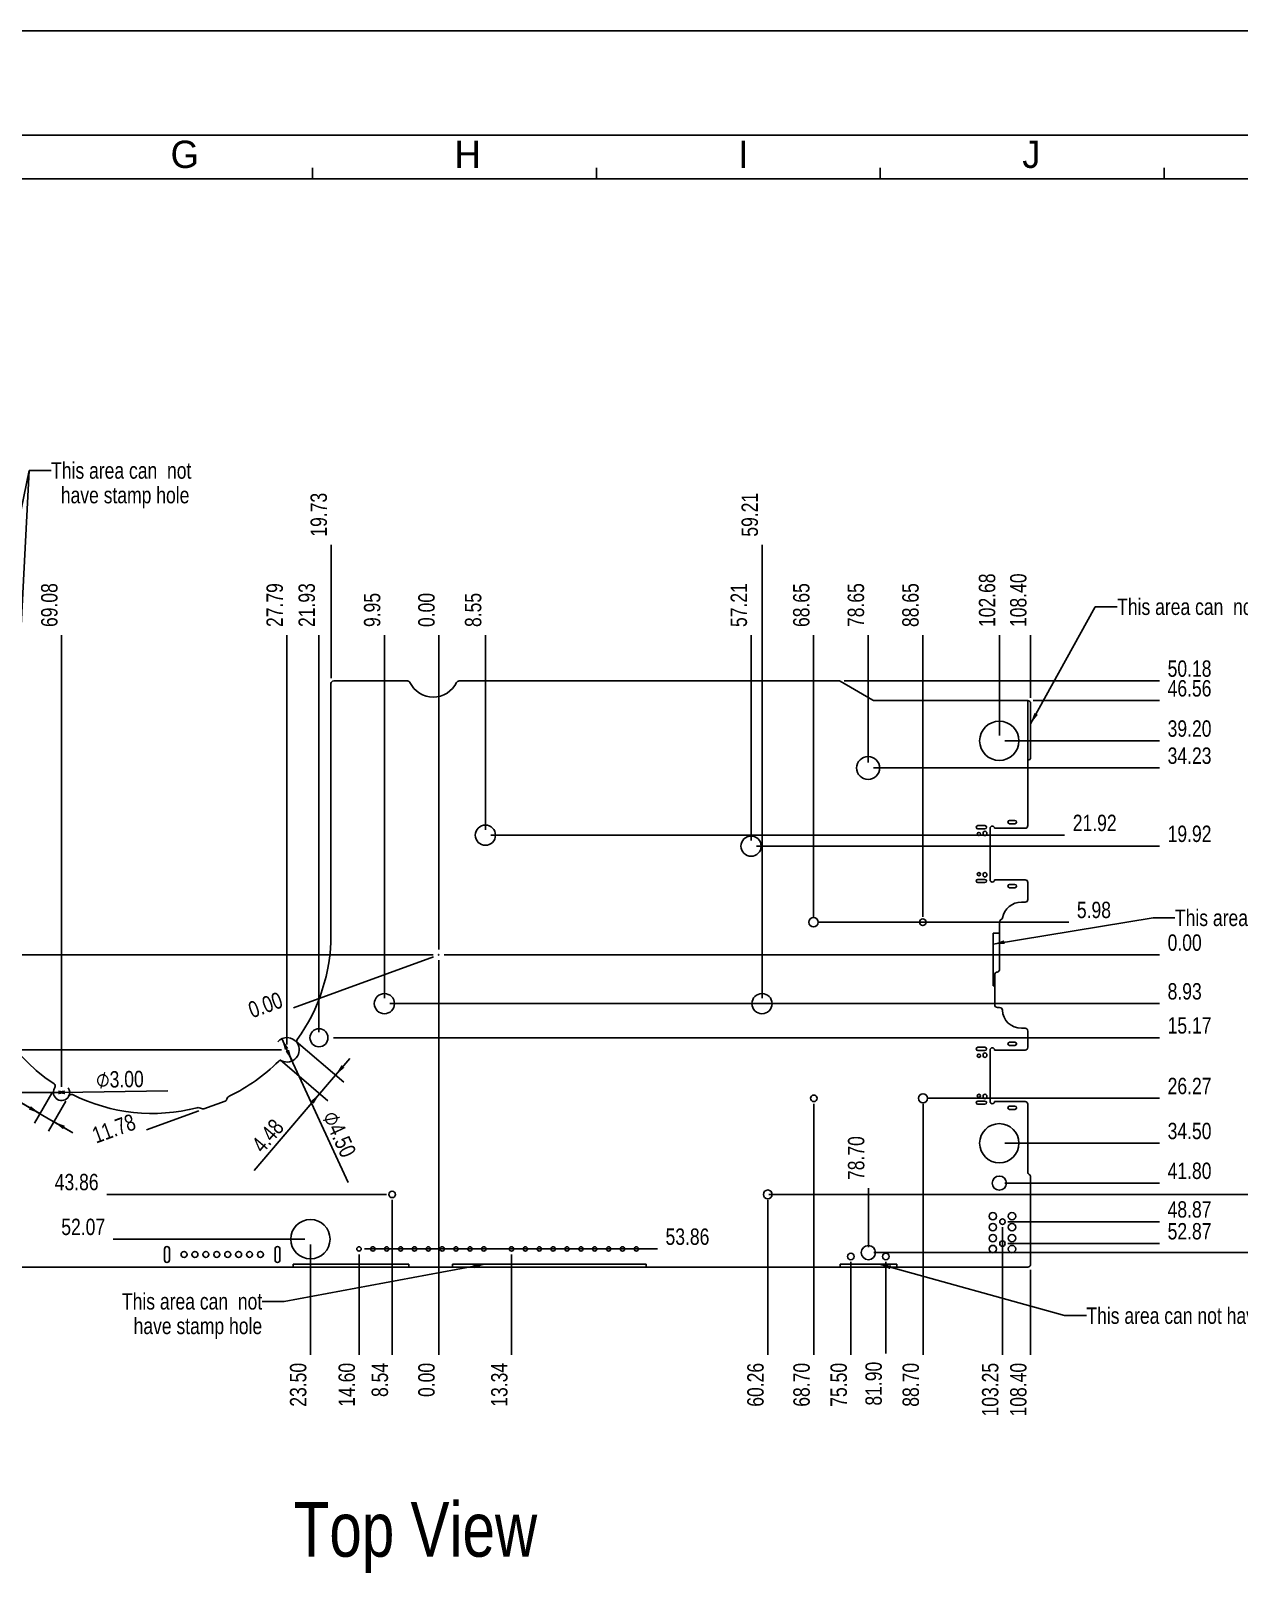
# Model space of a CAD drawing. Header units: millimetres. Extents: x 0 to 841, y 0 to 594.
# Drawn here: x 338.3 to 559.6, y 311.5 to 594 of the extents above; entities that cross this region are included whole.
import ezdxf

# ---------------------------------------------------------------- set-up
doc = ezdxf.new("R2010")
doc.units = ezdxf.units.MM
doc.header["$LTSCALE"] = 46.255
doc.layers.get('0').update_dxf_attribs({"linetype": 'CONTINUOUS'})
doc.layers.add('ASSEM_MEM', color=7, linetype='CONTINUOUS')
doc.layers.add('DETAIL', color=7, linetype='CONTINUOUS')
doc.styles.get("Standard").update_dxf_attribs({"font": 'txt', "width": 0.8})
doc.styles.add('TEXTSTYLE_2', font='txt')
doc.styles.add('TEXTSTYLE_3', font='symbol_asme.ttf')
doc.dimstyles.new('DIMSTYLE_1', dxfattribs={"dimtxt": 3, "dimasz": 2.1, "dimexe": 2, "dimexo": 1, "dimgap": 0.75, "dimtad": 0, "dimtih": 1, "dimtoh": 1, "dimzin": 0, "dimdsep": 46, "dimtxsty": 'STANDARD', "dimblk": '_FILLED', "dimblk1": '_FILLED', "dimblk2": '_FILLED', "dimcen": 0.09, "dimazin": 0, "dimtp": 0.01, "dimtm": 0.01, "dimtfac": 1, "dimtofl": 0, "dimtmove": 0, "dimatfit": 3, "dimldrblk": '_FILLED', "dimfxl": 1, "dimtolj": 1, "dimtzin": 0, "dimarcsym": 0})
doc.dimstyles.new('DIMSTYLE_2', dxfattribs={"dimtxt": 3, "dimasz": 2.1, "dimexe": 2, "dimexo": 1, "dimtad": 1, "dimzin": 0, "dimdsep": 46, "dimtxsty": 'STANDARD', "dimblk": '_FILLED', "dimblk1": '_FILLED', "dimblk2": '_FILLED', "dimcen": 0.09, "dimazin": 0, "dimtp": 0.01, "dimtm": 0.01, "dimtfac": 1, "dimtmove": 0, "dimatfit": 2, "dimldrblk": '_FILLED', "dimfxl": 1, "dimtolj": 1, "dimtzin": 0, "dimarcsym": 0})
doc.dimstyles.new('DIMSTYLE_4', dxfattribs={"dimtxt": 3, "dimasz": 2.1, "dimexe": 2, "dimexo": 1, "dimgap": 0.75, "dimtad": 1, "dimzin": 0, "dimdsep": 46, "dimtxsty": 'STANDARD', "dimblk": '_FILLED', "dimblk1": '_FILLED', "dimblk2": '_FILLED', "dimcen": 0.09, "dimazin": 0, "dimtp": 0.01, "dimtm": 0.01, "dimtfac": 1, "dimtofl": 0, "dimtmove": 0, "dimatfit": 3, "dimldrblk": '_FILLED', "dimfxl": 1, "dimtolj": 1, "dimtzin": 0, "dimarcsym": 0})
doc.dimstyles.get("Standard").update_dxf_attribs({"dimtxt": 3, "dimasz": 2.1, "dimexe": 2, "dimexo": 1, "dimtad": 1, "dimzin": 0, "dimdsep": 46, "dimtxsty": 'STANDARD', "dimblk": '_FILLED', "dimblk1": '_FILLED', "dimblk2": '_FILLED', "dimcen": 0.09, "dimazin": 0, "dimtol": 1, "dimtp": 0.01, "dimtm": 0.01, "dimtfac": 1, "dimtofl": 0, "dimtmove": 0, "dimatfit": 3, "dimldrblk": '_FILLED', "dimfxl": 1, "dimtolj": 1, "dimtzin": 0, "dimarcsym": 0})

# ---------------------------------------------------------------- blocks, each defined once
blk = doc.blocks.new('*D0')
at = {"color": 2, "linetype": 'CONTINUOUS'}
blk.add_line((393.23, 475.45), (393.23, 499.86), dxfattribs=at)
at = {"color": 2, "linetype": 'CONTINUOUS', "insert": (389.48, 501.36), "char_height": 3, "width": 12, "attachment_point": 1, "rotation": 90, "line_spacing_factor": 0.9}
blk.add_mtext('19.73', dxfattribs=at)
blk = doc.blocks.new('_FILLED')
at = {"color": 0, "linetype": 'BYBLOCK'}
blk.add_solid([(0, 0), (-1, 0.17), (-1, -0.17)], dxfattribs=at)
blk = doc.blocks.new('*D1')
at = {"color": 2, "linetype": 'CONTINUOUS'}
blk.add_line((412.96, 425.77), (412.96, 483.31), dxfattribs=at)
at = {"color": 2, "linetype": 'CONTINUOUS', "insert": (409.21, 484.81), "char_height": 3, "width": 9.6, "attachment_point": 1, "rotation": 90, "line_spacing_factor": 0.9}
blk.add_mtext('0.00', dxfattribs=at)
blk = doc.blocks.new('*D2')
at = {"color": 2, "linetype": 'CONTINUOUS'}
blk.add_line((421.51, 447.69), (421.51, 483.31), dxfattribs=at)
at = {"color": 2, "linetype": 'CONTINUOUS', "insert": (417.76, 484.81), "char_height": 3, "width": 9.6, "attachment_point": 1, "rotation": 90, "line_spacing_factor": 0.9}
blk.add_mtext('8.55', dxfattribs=at)
blk = doc.blocks.new('*D3')
at = {"color": 2, "linetype": 'CONTINUOUS'}
blk.add_line((470.17, 445.69), (470.17, 483.31), dxfattribs=at)
at = {"color": 2, "linetype": 'CONTINUOUS', "insert": (466.42, 484.81), "char_height": 3, "width": 12, "attachment_point": 1, "rotation": 90, "line_spacing_factor": 0.9}
blk.add_mtext('57.21', dxfattribs=at)
blk = doc.blocks.new('*D4')
at = {"color": 2, "linetype": 'CONTINUOUS'}
blk.add_line((515.64, 464.97), (515.64, 483.31), dxfattribs=at)
at = {"color": 2, "linetype": 'CONTINUOUS', "insert": (511.89, 484.81), "char_height": 3, "width": 14.4, "attachment_point": 1, "rotation": 90, "line_spacing_factor": 0.9}
blk.add_mtext('102.68', dxfattribs=at)
blk = doc.blocks.new('*D5')
at = {"color": 2, "linetype": 'CONTINUOUS'}
blk.add_line((521.36, 471.83), (521.36, 483.31), dxfattribs=at)
at = {"color": 2, "linetype": 'CONTINUOUS', "insert": (517.61, 484.81), "char_height": 3, "width": 14.4, "attachment_point": 1, "rotation": 90, "line_spacing_factor": 0.9}
blk.add_mtext('108.40', dxfattribs=at)
blk = doc.blocks.new('*D6')
at = {"color": 2, "linetype": 'CONTINUOUS'}
blk.add_line((327.83, 471.83), (327.83, 483.31), dxfattribs=at)
at = {"color": 2, "linetype": 'CONTINUOUS', "insert": (324.08, 484.81), "char_height": 3, "width": 12, "attachment_point": 1, "rotation": 90, "line_spacing_factor": 0.9}
blk.add_mtext('85.13', dxfattribs=at)
blk = doc.blocks.new('*D7')
at = {"color": 2, "linetype": 'CONTINUOUS'}
blk.add_line((307.68, 463.27), (307.68, 519.8), dxfattribs=at)
at = {"color": 2, "linetype": 'CONTINUOUS', "insert": (303.93, 521.3), "char_height": 3, "width": 14.4, "attachment_point": 1, "rotation": 90, "line_spacing_factor": 0.9}
blk.add_mtext('105.28', dxfattribs=at)
blk = doc.blocks.new('*D8')
at = {"color": 2, "linetype": 'CONTINUOUS'}
blk.add_line((305.51, 454.61), (305.51, 499.86), dxfattribs=at)
at = {"color": 2, "linetype": 'CONTINUOUS', "insert": (301.76, 501.36), "char_height": 3, "width": 14.4, "attachment_point": 1, "rotation": 90, "line_spacing_factor": 0.9}
blk.add_mtext('107.45', dxfattribs=at)
blk = doc.blocks.new('*D9')
at = {"color": 2, "linetype": 'CONTINUOUS'}
blk.add_line((302.56, 471.83), (302.56, 483.31), dxfattribs=at)
at = {"color": 2, "linetype": 'CONTINUOUS', "insert": (298.81, 484.81), "char_height": 3, "width": 14.4, "attachment_point": 1, "rotation": 90, "line_spacing_factor": 0.9}
blk.add_mtext('110.40', dxfattribs=at)
blk = doc.blocks.new('*D10')
at = {"color": 2, "linetype": 'CONTINUOUS'}
blk.add_line((331.46, 450.67), (331.46, 499.86), dxfattribs=at)
at = {"color": 2, "linetype": 'CONTINUOUS', "insert": (327.71, 501.36), "char_height": 3, "width": 12, "attachment_point": 1, "rotation": 90, "line_spacing_factor": 0.9}
blk.add_mtext('81.50', dxfattribs=at)
blk = doc.blocks.new('*D11')
at = {"color": 2, "linetype": 'CONTINUOUS'}
blk.add_line((403.01, 416.84), (403.01, 483.31), dxfattribs=at)
at = {"color": 2, "linetype": 'CONTINUOUS', "insert": (399.26, 484.81), "char_height": 3, "width": 9.6, "attachment_point": 1, "rotation": 90, "line_spacing_factor": 0.9}
blk.add_mtext('9.95', dxfattribs=at)
blk = doc.blocks.new('*D12')
at = {"color": 2, "linetype": 'CONTINUOUS'}
blk.add_line((391.03, 410.6), (391.03, 483.31), dxfattribs=at)
at = {"color": 2, "linetype": 'CONTINUOUS', "insert": (387.28, 484.81), "char_height": 3, "width": 12, "attachment_point": 1, "rotation": 90, "line_spacing_factor": 0.9}
blk.add_mtext('21.93', dxfattribs=at)
blk = doc.blocks.new('*D13')
at = {"color": 2, "linetype": 'CONTINUOUS'}
blk.add_line((389.46, 371.7), (389.46, 351.54), dxfattribs=at)
at = {"color": 2, "linetype": 'CONTINUOUS', "insert": (385.71, 350.04), "char_height": 3, "width": 12, "attachment_point": 3, "rotation": 90, "line_spacing_factor": 0.9}
blk.add_mtext('23.50', dxfattribs=at)
blk = doc.blocks.new('*D14')
at = {"color": 2, "linetype": 'CONTINUOUS'}
blk.add_line((412.96, 423.77), (412.96, 351.54), dxfattribs=at)
at = {"color": 2, "linetype": 'CONTINUOUS', "insert": (409.21, 350.04), "char_height": 3, "width": 9.6, "attachment_point": 3, "rotation": 90, "line_spacing_factor": 0.9}
blk.add_mtext('0.00', dxfattribs=at)
blk = doc.blocks.new('*D15')
at = {"color": 2, "linetype": 'CONTINUOUS'}
blk.add_line((404.42, 379.91), (404.42, 351.54), dxfattribs=at)
at = {"color": 2, "linetype": 'CONTINUOUS', "insert": (400.67, 350.04), "char_height": 3, "width": 9.6, "attachment_point": 3, "rotation": 90, "line_spacing_factor": 0.9}
blk.add_mtext('8.54', dxfattribs=at)
blk = doc.blocks.new('*D16')
at = {"color": 2, "linetype": 'CONTINUOUS'}
blk.add_line((473.22, 379.91), (473.22, 351.54), dxfattribs=at)
at = {"color": 2, "linetype": 'CONTINUOUS', "insert": (469.47, 350.04), "char_height": 3, "width": 12, "attachment_point": 3, "rotation": 90, "line_spacing_factor": 0.9}
blk.add_mtext('60.26', dxfattribs=at)
blk = doc.blocks.new('*D17')
at = {"color": 2, "linetype": 'CONTINUOUS'}
blk.add_line((472.17, 416.84), (472.17, 499.86), dxfattribs=at)
at = {"color": 2, "linetype": 'CONTINUOUS', "insert": (468.42, 501.36), "char_height": 3, "width": 12, "attachment_point": 1, "rotation": 90, "line_spacing_factor": 0.9}
blk.add_mtext('59.21', dxfattribs=at)
blk = doc.blocks.new('*D21')
at = {"color": 2, "linetype": 'CONTINUOUS'}
blk.add_line((487.22, 474.95), (544.96, 474.95), dxfattribs=at)
at = {"color": 2, "linetype": 'CONTINUOUS', "insert": (546.46, 478.7), "char_height": 3, "width": 12, "attachment_point": 1, "line_spacing_factor": 0.9}
blk.add_mtext('50.18', dxfattribs=at)
blk = doc.blocks.new('*D22')
at = {"color": 2, "linetype": 'CONTINUOUS'}
blk.add_line((413.96, 424.77), (544.96, 424.77), dxfattribs=at)
at = {"color": 2, "linetype": 'CONTINUOUS', "insert": (546.46, 428.52), "char_height": 3, "width": 9.6, "attachment_point": 1, "line_spacing_factor": 0.9}
blk.add_mtext('0.00', dxfattribs=at)
blk = doc.blocks.new('*D23')
at = {"color": 2, "linetype": 'CONTINUOUS'}
blk.add_line((521.86, 471.33), (544.96, 471.33), dxfattribs=at)
at = {"color": 2, "linetype": 'CONTINUOUS', "insert": (546.46, 475.08), "char_height": 3, "width": 12, "attachment_point": 1, "line_spacing_factor": 0.9}
blk.add_mtext('46.56', dxfattribs=at)
blk = doc.blocks.new('*D24')
at = {"color": 2, "linetype": 'CONTINUOUS'}
blk.add_line((516.64, 463.97), (544.96, 463.97), dxfattribs=at)
at = {"color": 2, "linetype": 'CONTINUOUS', "insert": (546.46, 467.72), "char_height": 3, "width": 12, "attachment_point": 1, "line_spacing_factor": 0.9}
blk.add_mtext('39.20', dxfattribs=at)
blk = doc.blocks.new('*D25')
at = {"color": 2, "linetype": 'CONTINUOUS'}
blk.add_line((471.17, 444.69), (544.96, 444.69), dxfattribs=at)
at = {"color": 2, "linetype": 'CONTINUOUS', "insert": (546.46, 448.44), "char_height": 3, "width": 12, "attachment_point": 1, "line_spacing_factor": 0.9}
blk.add_mtext('19.92', dxfattribs=at)
blk = doc.blocks.new('*D26')
at = {"color": 2, "linetype": 'CONTINUOUS'}
blk.add_line((422.51, 446.69), (527.59, 446.69), dxfattribs=at)
at = {"color": 2, "linetype": 'CONTINUOUS', "insert": (529.09, 450.44), "char_height": 3, "width": 12, "attachment_point": 1, "line_spacing_factor": 0.9}
blk.add_mtext('21.92', dxfattribs=at)
blk = doc.blocks.new('*D31')
at = {"color": 2, "linetype": 'CONTINUOUS'}
blk.add_line((473.17, 415.84), (544.96, 415.84), dxfattribs=at)
at = {"color": 2, "linetype": 'CONTINUOUS', "insert": (546.46, 419.59), "char_height": 3, "width": 9.6, "attachment_point": 1, "line_spacing_factor": 0.9}
blk.add_mtext('8.93', dxfattribs=at)
blk = doc.blocks.new('*D32')
at = {"color": 2, "linetype": 'CONTINUOUS'}
blk.add_line((404.01, 415.84), (544.96, 415.84), dxfattribs=at)
at = {"color": 2, "linetype": 'CONTINUOUS', "insert": (546.46, 419.59), "char_height": 3, "width": 9.6, "attachment_point": 1, "line_spacing_factor": 0.9}
blk.add_mtext('8.93', dxfattribs=at)
blk = doc.blocks.new('*D33')
at = {"color": 2, "linetype": 'CONTINUOUS'}
blk.add_line((393.68, 409.6), (544.96, 409.6), dxfattribs=at)
at = {"color": 2, "linetype": 'CONTINUOUS', "insert": (546.46, 413.35), "char_height": 3, "width": 12, "attachment_point": 1, "line_spacing_factor": 0.9}
blk.add_mtext('15.17', dxfattribs=at)
blk = doc.blocks.new('*D34')
at = {"color": 2, "linetype": 'CONTINUOUS'}
blk.add_line((516.64, 390.27), (544.96, 390.27), dxfattribs=at)
at = {"color": 2, "linetype": 'CONTINUOUS', "insert": (546.46, 394.02), "char_height": 3, "width": 12, "attachment_point": 1, "line_spacing_factor": 0.9}
blk.add_mtext('34.50', dxfattribs=at)
blk = doc.blocks.new('*D35')
at = {"color": 2, "linetype": 'CONTINUOUS'}
blk.add_line((516.64, 382.97), (544.96, 382.97), dxfattribs=at)
at = {"color": 2, "linetype": 'CONTINUOUS', "insert": (546.46, 386.72), "char_height": 3, "width": 12, "attachment_point": 1, "line_spacing_factor": 0.9}
blk.add_mtext('41.80', dxfattribs=at)
blk = doc.blocks.new('*D36')
at = {"color": 2, "linetype": 'CONTINUOUS'}
blk.add_line((517.21, 375.9), (544.96, 375.9), dxfattribs=at)
at = {"color": 2, "linetype": 'CONTINUOUS', "insert": (546.46, 379.65), "char_height": 3, "width": 12, "attachment_point": 1, "line_spacing_factor": 0.9}
blk.add_mtext('48.87', dxfattribs=at)
blk = doc.blocks.new('*D37')
at = {"color": 2, "linetype": 'CONTINUOUS'}
blk.add_line((473.42, 380.91), (566, 380.91), dxfattribs=at)
at = {"color": 2, "linetype": 'CONTINUOUS', "insert": (567.5, 384.66), "char_height": 3, "width": 12, "attachment_point": 1, "line_spacing_factor": 0.9}
blk.add_mtext('43.86', dxfattribs=at)
blk = doc.blocks.new('*D38')
at = {"color": 2, "linetype": 'CONTINUOUS'}
blk.add_line((403.42, 380.91), (352.16, 380.91), dxfattribs=at)
at = {"color": 2, "linetype": 'CONTINUOUS', "insert": (350.66, 384.66), "char_height": 3, "width": 12, "attachment_point": 3, "line_spacing_factor": 0.9}
blk.add_mtext('43.86', dxfattribs=at)
blk = doc.blocks.new('*D39')
at = {"color": 2, "linetype": 'CONTINUOUS'}
blk.add_line((306.68, 462.27), (283.99, 462.27), dxfattribs=at)
at = {"color": 2, "linetype": 'CONTINUOUS', "insert": (282.49, 466.02), "char_height": 3, "width": 12, "attachment_point": 3, "line_spacing_factor": 0.9}
blk.add_mtext('37.50', dxfattribs=at)
blk = doc.blocks.new('*D40')
at = {"color": 2, "linetype": 'CONTINUOUS'}
blk.add_line((411.96, 424.77), (283.99, 424.77), dxfattribs=at)
at = {"color": 2, "linetype": 'CONTINUOUS', "insert": (282.49, 428.52), "char_height": 3, "width": 9.6, "attachment_point": 3, "line_spacing_factor": 0.9}
blk.add_mtext('0.00', dxfattribs=at)
blk = doc.blocks.new('*D44')
at = {"color": 2, "linetype": 'CONTINUOUS'}
blk.add_line((388.46, 372.7), (353.36, 372.7), dxfattribs=at)
at = {"color": 2, "linetype": 'CONTINUOUS', "insert": (351.86, 376.45), "char_height": 3, "width": 12, "attachment_point": 3, "line_spacing_factor": 0.9}
blk.add_mtext('52.07', dxfattribs=at)
blk = doc.blocks.new('*D45')
at = {"color": 2, "linetype": 'CONTINUOUS'}
blk.add_line((302.56, 367.1), (302.56, 351.54), dxfattribs=at)
at = {"color": 2, "linetype": 'CONTINUOUS', "insert": (298.81, 350.04), "char_height": 3, "width": 14.4, "attachment_point": 3, "rotation": 90, "line_spacing_factor": 0.9}
blk.add_mtext('110.40', dxfattribs=at)
blk = doc.blocks.new('*D46')
at = {"color": 2, "linetype": 'CONTINUOUS'}
blk.add_line((521.36, 367.1), (521.36, 351.54), dxfattribs=at)
at = {"color": 2, "linetype": 'CONTINUOUS', "insert": (517.61, 350.04), "char_height": 3, "width": 14.4, "attachment_point": 3, "rotation": 90, "line_spacing_factor": 0.9}
blk.add_mtext('108.40', dxfattribs=at)
blk = doc.blocks.new('*D63')
at = {"color": 2, "linetype": 'CONTINUOUS'}
blk.add_line((369, 396.23), (359.41, 392.74), dxfattribs=at)
at = {"color": 2, "linetype": 'CONTINUOUS', "insert": (356.72, 395.75), "char_height": 3, "width": 12, "attachment_point": 3, "rotation": 20, "line_spacing_factor": 0.9}
blk.add_mtext('11.78', dxfattribs=at)
blk = doc.blocks.new('*D64')
at = {"color": 2, "linetype": 'CONTINUOUS'}
blk.add_line((412.02, 424.42), (386.33, 415.07), dxfattribs=at)
at = {"color": 2, "linetype": 'CONTINUOUS', "insert": (383.63, 418.08), "char_height": 3, "width": 9.6, "attachment_point": 3, "rotation": 20, "line_spacing_factor": 0.9}
blk.add_mtext('0.00', dxfattribs=at)
blk = doc.blocks.new('*D67')
at = {"color": 2, "linetype": 'CONTINUOUS'}
blk.add_line((398.36, 369.91), (398.36, 351.54), dxfattribs=at)
at = {"color": 2, "linetype": 'CONTINUOUS', "insert": (394.61, 350.04), "char_height": 3, "width": 12, "attachment_point": 3, "rotation": 90, "line_spacing_factor": 0.9}
blk.add_mtext('14.60', dxfattribs=at)
blk = doc.blocks.new('*D68')
at = {"color": 2, "linetype": 'CONTINUOUS'}
blk.add_line((426.3, 369.91), (426.3, 351.54), dxfattribs=at)
at = {"color": 2, "linetype": 'CONTINUOUS', "insert": (422.55, 350.04), "char_height": 3, "width": 12, "attachment_point": 3, "rotation": 90, "line_spacing_factor": 0.9}
blk.add_mtext('13.34', dxfattribs=at)
blk = doc.blocks.new('*D69')
at = {"color": 2, "linetype": 'CONTINUOUS'}
blk.add_line((399.36, 370.91), (453, 370.91), dxfattribs=at)
at = {"color": 2, "linetype": 'CONTINUOUS', "insert": (454.5, 374.66), "char_height": 3, "width": 12, "attachment_point": 1, "line_spacing_factor": 0.9}
blk.add_mtext('53.86', dxfattribs=at)
blk = doc.blocks.new('*D70')
at = {"color": 2, "linetype": 'CONTINUOUS'}
blk.add_line((308.21, 379.4), (308.21, 351.54), dxfattribs=at)
at = {"color": 2, "linetype": 'CONTINUOUS', "insert": (304.46, 350.04), "char_height": 3, "width": 14.4, "attachment_point": 3, "rotation": 90, "line_spacing_factor": 0.9}
blk.add_mtext('104.75', dxfattribs=at)
blk = doc.blocks.new('*D73')
at = {"color": 2, "linetype": 'CONTINUOUS'}
blk.add_line((516.21, 374.9), (516.21, 351.54), dxfattribs=at)
at = {"color": 2, "linetype": 'CONTINUOUS', "insert": (512.46, 350.04), "char_height": 3, "width": 14.4, "attachment_point": 3, "rotation": 90, "line_spacing_factor": 0.9}
blk.add_mtext('103.25', dxfattribs=at)
blk = doc.blocks.new('*D74')
at = {"color": 2, "linetype": 'CONTINUOUS'}
blk.add_line((517.21, 371.9), (544.96, 371.9), dxfattribs=at)
at = {"color": 2, "linetype": 'CONTINUOUS', "insert": (546.46, 375.65), "char_height": 3, "width": 12, "attachment_point": 1, "line_spacing_factor": 0.9}
blk.add_mtext('52.87', dxfattribs=at)
blk = doc.blocks.new('*D78')
at = {"color": 2, "linetype": 'CONTINUOUS'}
for p, q in [((342.38, 399.57), (343.88, 399.59)), ((343.88, 399.59), (363.35, 399.87)), ((345.38, 399.61), (343.88, 399.59))]:
    blk.add_line(p, q, dxfattribs=at)
at = {"color": 2, "linetype": 'CONTINUOUS', "xscale": 2.1, "yscale": 2.1, "zscale": 2.1}
for p, rotation in [((342.38, 399.57), 180.8227704537), ((345.38, 399.61), 0.8227704537)]:
    blk.add_blockref('_FILLED', p, dxfattribs=dict(at, rotation=rotation))
at = {"color": 2, "linetype": 'CONTINUOUS', "insert": (350.16, 403.43), "char_height": 3, "width": 19.7077, "attachment_point": 1, "rotation": 0.8228, "line_spacing_factor": 0.9, "style": 'TEXTSTYLE_3'}
blk.add_mtext('⌀\\ftxt;{\\W0.8;3.00}', dxfattribs=at)
blk = doc.blocks.new('*D79')
at = {"color": 2, "linetype": 'CONTINUOUS'}
for p, q in [((339.9, 395.7), (325.35, 404.1)), ((325.35, 404.1), (341.2, 394.95)), ((342.08, 399.47), (338.9, 393.97)), ((344.68, 397.97), (341.5, 392.47)), ((345.96, 392.2), (341.2, 394.95)), ((342.5, 394.2), (345.96, 392.2))]:
    blk.add_line(p, q, dxfattribs=at)
at = {"color": 2, "linetype": 'CONTINUOUS', "xscale": 2.1, "yscale": 2.1, "zscale": 2.1}
for p, rotation in [((339.9, 395.7), 330), ((342.5, 394.2), 150)]:
    blk.add_blockref('_FILLED', p, dxfattribs=dict(at, rotation=rotation))
at = {"color": 2, "linetype": 'CONTINUOUS', "insert": (335.54, 402.55), "char_height": 3, "width": 9.6, "attachment_point": 3, "rotation": 330, "line_spacing_factor": 0.9}
blk.add_mtext('3.00', dxfattribs=at)
blk = doc.blocks.new('*D80')
at = {"color": 2, "linetype": 'CONTINUOUS'}
blk.add_line((343.88, 400.59), (343.88, 483.31), dxfattribs=at)
at = {"color": 2, "linetype": 'CONTINUOUS', "insert": (340.13, 484.81), "char_height": 3, "width": 12, "attachment_point": 1, "rotation": 90, "line_spacing_factor": 0.9}
blk.add_mtext('69.08', dxfattribs=at)
blk = doc.blocks.new('*D81')
at = {"color": 2, "linetype": 'CONTINUOUS'}
blk.add_line((342.88, 399.59), (283.99, 399.59), dxfattribs=at)
at = {"color": 2, "linetype": 'CONTINUOUS', "insert": (282.49, 403.34), "char_height": 3, "width": 12, "attachment_point": 3, "line_spacing_factor": 0.9}
blk.add_mtext('25.18', dxfattribs=at)
blk = doc.blocks.new('*D82')
at = {"color": 2, "linetype": 'CONTINUOUS'}
for p, q in [((384.22, 409.43), (385.16, 407.38)), ((386.11, 405.34), (385.16, 407.38)), ((385.16, 407.38), (396.39, 383.06))]:
    blk.add_line(p, q, dxfattribs=at)
at = {"color": 2, "linetype": 'CONTINUOUS', "xscale": 2.1, "yscale": 2.1, "zscale": 2.1}
for p, rotation in [((384.22, 409.43), 114.7782109954), ((386.11, 405.34), 294.7782109954)]:
    blk.add_blockref('_FILLED', p, dxfattribs=dict(at, rotation=rotation))
at = {"color": 2, "linetype": 'CONTINUOUS', "insert": (394.29, 396.56), "char_height": 3, "width": 19.7077, "attachment_point": 1, "rotation": 294.7782, "line_spacing_factor": 0.9, "style": 'TEXTSTYLE_3'}
blk.add_mtext('⌀\\ftxt;{\\W0.8;4.50}', dxfattribs=at)
blk = doc.blocks.new('*D83')
at = {"color": 2, "linetype": 'CONTINUOUS'}
blk.add_line((385.16, 408.38), (385.16, 483.31), dxfattribs=at)
at = {"color": 2, "linetype": 'CONTINUOUS', "insert": (381.41, 484.81), "char_height": 3, "width": 12, "attachment_point": 1, "rotation": 90, "line_spacing_factor": 0.9}
blk.add_mtext('27.79', dxfattribs=at)
blk = doc.blocks.new('*D84')
at = {"color": 2, "linetype": 'CONTINUOUS'}
blk.add_line((384.16, 407.38), (283.99, 407.38), dxfattribs=at)
at = {"color": 2, "linetype": 'CONTINUOUS', "insert": (282.49, 411.13), "char_height": 3, "width": 12, "attachment_point": 3, "line_spacing_factor": 0.9}
blk.add_mtext('17.38', dxfattribs=at)
blk = doc.blocks.new('*D85')
at = {"color": 2, "linetype": 'CONTINUOUS'}
for p, q in [((386.82, 408.91), (395.57, 401.44)), ((383.89, 405.53), (392.67, 398.03)), ((396.65, 405.78), (392.6, 401.03)), ((394.05, 402.74), (396.65, 405.78)), ((379.13, 385.27), (392.6, 401.03)), ((391.14, 399.33), (379.13, 385.27))]:
    blk.add_line(p, q, dxfattribs=at)
at = {"color": 2, "linetype": 'CONTINUOUS', "xscale": 2.1, "yscale": 2.1, "zscale": 2.1}
for p, rotation in [((394.05, 402.74), 229.5), ((391.14, 399.33), 49.5)]:
    blk.add_blockref('_FILLED', p, dxfattribs=dict(at, rotation=rotation))
at = {"color": 2, "linetype": 'CONTINUOUS', "insert": (382.52, 395), "char_height": 3, "width": 9.6, "attachment_point": 3, "rotation": 49.5, "line_spacing_factor": 0.9}
blk.add_mtext('4.48', dxfattribs=at)
blk = doc.blocks.new('*D101')
at = {"color": 2, "linetype": 'CONTINUOUS'}
blk.add_line((492.66, 370.25), (571.8, 370.25), dxfattribs=at)
at = {"color": 2, "linetype": 'CONTINUOUS', "insert": (573.3, 374), "char_height": 3, "width": 12, "attachment_point": 1, "line_spacing_factor": 0.9}
blk.add_mtext('54.52', dxfattribs=at)
blk = doc.blocks.new('*D102')
at = {"color": 2, "linetype": 'CONTINUOUS'}
blk.add_line((502.66, 398.5), (544.96, 398.5), dxfattribs=at)
at = {"color": 2, "linetype": 'CONTINUOUS', "insert": (546.46, 402.25), "char_height": 3, "width": 12, "attachment_point": 1, "line_spacing_factor": 0.9}
blk.add_mtext('26.27', dxfattribs=at)
blk = doc.blocks.new('*D103')
at = {"color": 2, "linetype": 'CONTINUOUS'}
blk.add_line((481.61, 431.75), (481.61, 483.31), dxfattribs=at)
at = {"color": 2, "linetype": 'CONTINUOUS', "insert": (477.86, 484.81), "char_height": 3, "width": 12, "attachment_point": 1, "rotation": 90, "line_spacing_factor": 0.9}
blk.add_mtext('68.65', dxfattribs=at)
blk = doc.blocks.new('*D104')
at = {"color": 2, "linetype": 'CONTINUOUS'}
blk.add_line((491.61, 460), (491.61, 483.31), dxfattribs=at)
at = {"color": 2, "linetype": 'CONTINUOUS', "insert": (487.86, 484.81), "char_height": 3, "width": 12, "attachment_point": 1, "rotation": 90, "line_spacing_factor": 0.9}
blk.add_mtext('78.65', dxfattribs=at)
blk = doc.blocks.new('*D105')
at = {"color": 2, "linetype": 'CONTINUOUS'}
blk.add_line((501.61, 431.75), (501.61, 483.31), dxfattribs=at)
at = {"color": 2, "linetype": 'CONTINUOUS', "insert": (497.86, 484.81), "char_height": 3, "width": 12, "attachment_point": 1, "rotation": 90, "line_spacing_factor": 0.9}
blk.add_mtext('88.65', dxfattribs=at)
blk = doc.blocks.new('*D106')
at = {"color": 2, "linetype": 'CONTINUOUS'}
blk.add_line((492.61, 459), (544.96, 459), dxfattribs=at)
at = {"color": 2, "linetype": 'CONTINUOUS', "insert": (546.46, 462.75), "char_height": 3, "width": 12, "attachment_point": 1, "line_spacing_factor": 0.9}
blk.add_mtext('34.23', dxfattribs=at)
blk = doc.blocks.new('*D107')
at = {"color": 2, "linetype": 'CONTINUOUS'}
blk.add_line((482.61, 430.75), (528.34, 430.75), dxfattribs=at)
at = {"color": 2, "linetype": 'CONTINUOUS', "insert": (529.84, 434.5), "char_height": 3, "width": 9.6, "attachment_point": 1, "line_spacing_factor": 0.9}
blk.add_mtext('5.98', dxfattribs=at)
blk = doc.blocks.new('*D108')
at = {"color": 2, "linetype": 'CONTINUOUS'}
blk.add_line((481.66, 397.5), (481.66, 351.54), dxfattribs=at)
at = {"color": 2, "linetype": 'CONTINUOUS', "insert": (477.91, 350.04), "char_height": 3, "width": 12, "attachment_point": 3, "rotation": 90, "line_spacing_factor": 0.9}
blk.add_mtext('68.70', dxfattribs=at)
blk = doc.blocks.new('*D109')
at = {"color": 2, "linetype": 'CONTINUOUS'}
blk.add_line((501.66, 397.5), (501.66, 351.54), dxfattribs=at)
at = {"color": 2, "linetype": 'CONTINUOUS', "insert": (497.91, 350.04), "char_height": 3, "width": 12, "attachment_point": 3, "rotation": 90, "line_spacing_factor": 0.9}
blk.add_mtext('88.70', dxfattribs=at)
blk = doc.blocks.new('*D110')
at = {"color": 2, "linetype": 'CONTINUOUS'}
blk.add_line((491.66, 371.25), (491.66, 382.03), dxfattribs=at)
at = {"color": 2, "linetype": 'CONTINUOUS', "insert": (487.91, 383.53), "char_height": 3, "width": 12, "attachment_point": 1, "rotation": 90, "line_spacing_factor": 0.9}
blk.add_mtext('78.70', dxfattribs=at)
blk = doc.blocks.new('*D111')
at = {"color": 2, "linetype": 'CONTINUOUS'}
blk.add_line((488.46, 368.55), (488.46, 351.54), dxfattribs=at)
at = {"color": 2, "linetype": 'CONTINUOUS', "insert": (484.71, 350.04), "char_height": 3, "width": 12, "attachment_point": 3, "rotation": 90, "line_spacing_factor": 0.9}
blk.add_mtext('75.50', dxfattribs=at)
blk = doc.blocks.new('*D112')
at = {"color": 2, "linetype": 'CONTINUOUS'}
blk.add_line((494.86, 368.55), (494.86, 351.75), dxfattribs=at)
at = {"color": 2, "linetype": 'CONTINUOUS', "insert": (491.11, 350.25), "char_height": 3, "width": 12, "attachment_point": 3, "rotation": 90, "line_spacing_factor": 0.9}
blk.add_mtext('81.90', dxfattribs=at)

msp = doc.modelspace()

# ---------------------------------------------------------------- linework, layer by layer
at = {"color": 4, "linetype": 'CONTINUOUS'}
for p, q in [((0, 594), (841, 594)), ((16.342, 574.885), (819.342, 574.885)), ((389.842, 566.885), (389.842, 568.885)), ((441.842, 566.885), (441.842, 568.885)), ((493.842, 566.885), (493.842, 568.885)), ((545.842, 566.885), (545.842, 568.885)), ((25.842, 566.885), (809.342, 566.885))]:
    msp.add_line(p, q, dxfattribs=at)
at = {"color": 2, "linetype": 'CONTINUOUS'}
for centre, radius, start, end in [((385.163, 407.383), 2.25, 34.90042, 138.7407), ((343.876, 399.587), 1.5, 330, 34.51284)]:
    msp.add_arc(centre, radius, start, end, dxfattribs=at)
at = {"layer": 'ASSEM_MEM', "color": 7, "linetype": 'CONTINUOUS'}
for p, q in [((407.219, 474.945), (393.726, 474.945)), ((486.221, 474.945), (416.694, 474.945)), ((486.473, 474.877), (492.439, 471.394)), ((393.226, 474.445), (393.226, 428.425)), ((492.691, 471.325), (520.856, 471.325)), ((520.856, 460.425), (520.856, 448.445)), ((517.506, 449.375), (518.506, 449.375)), ((511.706, 448.45), (513.006, 448.45)), ((513.006, 447.85), (511.706, 447.85)), ((512.656, 446.95), (512.656, 447.05)), ((513.356, 447.05), (513.356, 446.95)), ((513.956, 438.505), (513.956, 447.945)), ((514.756, 447.945), (520.356, 447.945)), ((518.506, 448.775), (517.506, 448.775)), ((511.706, 438.6), (513.006, 438.6)), ((513.006, 438), (511.706, 438)), ((512.656, 439.4), (512.656, 439.5)), ((513.356, 439.5), (513.356, 439.4)), ((520.356, 438.505), (514.756, 438.505)), ((520.856, 438.005), (520.856, 434.925)), ((517.506, 437.675), (518.506, 437.675)), ((518.506, 437.075), (517.506, 437.075)), ((520.356, 434.425), (519.691, 434.425)), ((515.686, 430.78), (515.686, 428.765)), ((514.786, 419.125), (514.786, 415.625)), ((515.286, 415.125), (515.696, 415.125)), ((519.691, 411.325), (520.356, 411.325)), ((520.856, 410.825), (520.856, 407.845)), ((511.706, 407.85), (513.006, 407.85)), ((513.006, 407.25), (511.706, 407.25)), ((513.956, 397.905), (513.956, 407.345)), ((514.756, 407.345), (520.356, 407.345)), ((517.506, 408.775), (518.506, 408.775)), ((518.506, 408.175), (517.506, 408.175)), ((512.656, 406.35), (512.656, 406.45)), ((513.356, 406.45), (513.356, 406.35)), ((342.657, 400.476), (342.577, 400.337)), ((345.175, 398.837), (345.255, 398.976)), ((512.656, 398.8), (512.656, 398.9)), ((513.356, 398.9), (513.356, 398.8)), ((369.938, 396.573), (373.837, 397.993)), ((511.706, 398), (513.006, 398)), ((513.006, 397.4), (511.706, 397.4)), ((520.356, 397.905), (514.756, 397.905)), ((517.506, 397.075), (518.506, 397.075)), ((518.506, 396.475), (517.506, 396.475)), ((520.856, 397.405), (520.856, 384.991)), ((521.356, 368.095), (521.356, 384.125)), ((362.731, 368.895), (362.731, 370.895)), ((363.631, 370.895), (363.631, 368.895)), ((382.981, 368.895), (382.981, 370.895)), ((383.881, 370.895), (383.881, 368.895)), ((303.056, 367.595), (386.306, 367.595)), ((407.456, 367.595), (415.456, 367.595)), ((450.956, 367.595), (486.456, 367.595)), ((496.856, 367.595), (520.856, 367.595))]:
    msp.add_line(p, q, dxfattribs=at)
at = {"layer": 'ASSEM_MEM', "color": 4, "linetype": 'CONTINUOUS'}
for p, q in [((520.856, 460.425), (520.856, 471.325)), ((521.356, 460.925), (521.356, 470.825)), ((515.686, 428.765), (514.486, 428.765)), ((514.486, 428.765), (514.486, 419.125)), ((515.686, 428.765), (515.686, 422.12)), ((412.906, 424.765), (413.006, 424.765)), ((412.956, 424.815), (412.956, 424.715)), ((514.786, 421.125), (514.786, 419.125)), ((514.486, 419.125), (514.786, 419.125)), ((407.456, 368.095), (386.306, 368.095)), ((386.306, 368.095), (386.306, 367.595)), ((386.306, 367.595), (407.456, 367.595)), ((407.456, 368.095), (407.456, 367.595)), ((450.956, 368.095), (415.456, 368.095)), ((415.456, 368.095), (415.456, 367.595)), ((415.456, 367.595), (450.956, 367.595)), ((450.956, 367.595), (450.956, 368.095)), ((496.856, 368.095), (486.456, 368.095)), ((486.456, 368.095), (486.456, 367.595)), ((486.456, 367.595), (496.856, 367.595)), ((496.856, 367.595), (496.856, 368.095))]:
    msp.add_line(p, q, dxfattribs=at)
at = {"layer": 'ASSEM_MEM', "color": 7, "linetype": 'CONTINUOUS'}
for centre, radius in [((515.636, 463.965), 3.6), ((491.606, 458.995), 2.1), ((421.506, 446.685), 1.85), ((470.166, 444.685), 1.85), ((511.906, 446.9), 0.3), ((511.906, 439.55), 0.3), ((481.606, 430.745), 0.85), ((501.606, 430.745), 0.6), ((403.006, 415.835), 1.85), ((472.166, 415.835), 1.85), ((391.026, 409.595), 1.65), ((511.906, 406.3), 0.3), ((481.661, 398.495), 0.6), ((501.661, 398.495), 0.85), ((511.906, 398.95), 0.3), ((515.636, 390.265), 3.6), ((515.636, 382.965), 1.3), ((404.416, 380.905), 0.6), ((473.216, 380.905), 0.8), ((389.456, 372.695), 3.6), ((514.456, 376.895), 0.675), ((516.206, 375.895), 0.5), ((517.956, 376.895), 0.675), ((514.456, 374.895), 0.675), ((514.456, 372.895), 0.675), ((517.956, 374.895), 0.675), ((517.956, 372.895), 0.675), ((366.306, 369.895), 0.55), ((368.306, 369.895), 0.55), ((370.306, 369.895), 0.55), ((372.306, 369.895), 0.55), ((374.306, 369.895), 0.55), ((376.306, 369.895), 0.55), ((378.306, 369.895), 0.55), ((380.306, 369.895), 0.55), ((398.356, 370.905), 0.4), ((400.896, 370.905), 0.4), ((403.436, 370.905), 0.4), ((405.976, 370.905), 0.4), ((408.516, 370.905), 0.4), ((411.056, 370.905), 0.4), ((413.596, 370.905), 0.4), ((416.136, 370.905), 0.4), ((418.676, 370.905), 0.4), ((421.216, 370.905), 0.4), ((426.296, 370.905), 0.4), ((428.836, 370.905), 0.4), ((431.376, 370.905), 0.4), ((433.916, 370.905), 0.4), ((436.456, 370.905), 0.4), ((438.996, 370.905), 0.4), ((441.536, 370.905), 0.4), ((444.076, 370.905), 0.4), ((446.616, 370.905), 0.4), ((449.156, 370.905), 0.4), ((488.456, 369.545), 0.6), ((491.656, 370.245), 1.3), ((494.856, 369.545), 0.6), ((514.456, 370.895), 0.675), ((516.206, 371.895), 0.5), ((517.956, 370.895), 0.675)]:
    msp.add_circle(centre, radius, dxfattribs=at)
for centre, radius, start, end in [((393.726, 474.445), 0.5, 90, 180), ((407.219, 474.445), 0.5, 26.09179, 90), ((411.956, 476.765), 4.775, 206.09179, 333.90821), ((416.694, 474.445), 0.5, 90, 153.90821), ((486.221, 474.445), 0.5, 59.72058, 90), ((492.691, 471.825), 0.5, 239.72058, 270), ((517.506, 449.075), 0.3, 90, 270), ((518.506, 449.075), 0.3, 270, 90), ((511.706, 448.15), 0.3, 90, 270), ((513.006, 447.05), 0.35, 0, 180), ((513.006, 446.95), 0.35, 180, 360), ((513.006, 448.15), 0.3, 270, 90), ((514.356, 447.945), 0.4, 0, 180), ((520.356, 448.445), 0.5, 270, 360), ((511.706, 438.3), 0.3, 90, 270), ((513.006, 439.5), 0.35, 0, 180), ((513.006, 439.4), 0.35, 180, 360), ((513.006, 438.3), 0.3, 270, 90), ((514.356, 438.505), 0.4, 180, 360), ((520.356, 438.005), 0.5, 0, 90), ((517.506, 437.375), 0.3, 90, 270), ((518.506, 437.375), 0.3, 270, 90), ((519.691, 430.925), 3.5, 90, 169.82625), ((520.356, 434.925), 0.5, 270, 360), ((516.186, 430.78), 0.5, 114.83459, 180), ((515.768, 431.689), 0.5, 294.64798, 343.14508), ((360.526, 428.425), 32.7, 180, 236.54636), ((360.526, 428.425), 32.7, 324.09758, 360), ((515.286, 415.625), 0.5, 180, 270), ((515.696, 414.625), 0.5, 2.29244, 90), ((519.691, 414.825), 3.5, 182.94794, 270), ((520.356, 410.825), 0.5, 0, 90), ((385.163, 407.383), 2.25, 244.09958, 34.90042), ((387.419, 408.957), 0.5, 144.09758, 214.90042), ((511.706, 407.55), 0.3, 90, 270), ((513.006, 406.45), 0.35, 0, 180), ((513.006, 407.55), 0.3, 270, 90), ((514.356, 407.345), 0.4, 0, 180), ((517.506, 408.475), 0.3, 90, 270), ((518.506, 408.475), 0.3, 270, 90), ((520.356, 407.845), 0.5, 270, 360), ((360.526, 428.425), 32.7, 295.63592, 314.90242), ((383.962, 404.909), 0.5, 64.09958, 134.90242), ((513.006, 406.35), 0.35, 180, 360), ((342.224, 400.726), 0.5, 330, 56.54636), ((343.876, 399.587), 1.5, 150, 330), ((345.688, 398.726), 0.5, 63.45364, 150), ((360.526, 428.425), 32.7, 243.45364, 284.45613), ((373.666, 398.463), 0.5, 290, 343.74382), ((375.106, 398.043), 1, 115.63592, 163.74382), ((513.006, 398.9), 0.35, 0, 180), ((513.006, 398.8), 0.35, 180, 360), ((368.939, 395.792), 1, 56.5064, 104.45613), ((369.767, 397.043), 0.5, 236.5064, 290), ((511.706, 397.7), 0.3, 90, 270), ((513.006, 397.7), 0.3, 270, 90), ((514.356, 397.905), 0.4, 180, 360), ((517.506, 396.775), 0.3, 90, 270), ((518.506, 396.775), 0.3, 270, 90), ((520.356, 397.405), 0.5, 0, 90), ((521.356, 384.991), 0.5, 180, 240), ((520.856, 384.125), 0.5, 0, 60), ((363.181, 370.895), 0.45, 0, 180), ((383.431, 370.895), 0.45, 0, 180), ((363.181, 368.895), 0.45, 180, 360), ((383.431, 368.895), 0.45, 180, 360), ((520.856, 368.095), 0.5, 270, 360)]:
    msp.add_arc(centre, radius, start, end, dxfattribs=at)
at = {"layer": 'ASSEM_MEM', "color": 4, "linetype": 'CONTINUOUS'}
for centre, radius, start, end in [((520.856, 470.825), 0.5, 0, 90), ((520.856, 460.925), 0.5, 270, 360), ((412.956, 424.765), 0.05, 0, 314.97787), ((515.286, 421.125), 0.5, 95.73917, 180), ((515.186, 422.12), 0.5, 275.73917, 360)]:
    msp.add_arc(centre, radius, start, end, dxfattribs=at)

# ---------------------------------------------------------------- texts
at = {"color": 2, "linetype": 'CONTINUOUS', "char_height": 5, "width": 5, "attachment_point": 1, "line_spacing_factor": 0.9, "style": 'TEXTSTYLE_2'}
for s, insert in [('G', (363.842, 573.885)), ('H', (415.842, 573.885)), ('I', (467.842, 573.885)), ('J', (519.842, 573.885))]:
    msp.add_mtext(s, dxfattribs=dict(at, insert=insert))
at = {"layer": 'DETAIL', "color": 2, "linetype": 'CONTINUOUS', "line_spacing_factor": 0.9}
for s, insert, char_height, width, attachment_point in [('This area can  not\\P  have stamp hole', (341.962, 514.972), 3, 43.2, 1), ('This area can  not  have stamp hole', (537.22, 490.02), 3, 84, 1), ('This area can  not  have stamp hole', (547.803, 433.044), 3, 84, 1), ('This area can  not \\P have stamp hole', (380.624, 362.809), 3, 45.6, 3), ('This area can not have stamp hole', (531.585, 360.191), 3, 79.2, 1), ('Top View', (386.392, 324.548), 10, 64, 1)]:
    msp.add_mtext(s, dxfattribs=dict(at, insert=insert, char_height=char_height, width=width, attachment_point=attachment_point))

# ---------------------------------------------------------------- dimensions: what is measured, and where the dimension line sits
at = {"color": 2, "linetype": 'CONTINUOUS'}
for feature_location, offset, dtype, origin, picture, middle in [((307.676, 463.265), (0, 56.538), 1, (412.956, 462.265), '*D7', (305.426, 528.878)), ((305.506, 454.605), (0, 45.258), 1, (412.956, 453.605), '*D8', (303.256, 508.938)), ((331.456, 450.665), (0, 49.198), 1, (412.956, 449.665), '*D10', (329.206, 507.288)), ((393.226, 475.445), (0, 24.418), 1, (412.956, 424.765), '*D0', (390.976, 507.738)), ((472.166, 416.835), (0, 83.028), 1, (412.956, 415.835), '*D17', (469.916, 507.063)), ((302.556, 471.825), (0, 11.488), 1, (412.956, 470.825), '*D9', (300.306, 492.314)), ((515.636, 464.965), (0, 18.348), 1, (412.956, 463.965), '*D4', (513.386, 492.389)), ((521.356, 471.825), (0, 11.488), 1, (412.956, 470.825), '*D5', (519.106, 492.314)), ((327.826, 471.825), (0, 11.488), 1, (412.956, 470.825), '*D6', (325.576, 490.814)), ((343.876, 400.587), (0, 82.727), 1, (412.956, 399.587), '*D80', (341.626, 490.889)), ((385.163, 408.383), (0, 74.93), 1, (412.956, 407.383), '*D83', (382.913, 490.814)), ((391.026, 410.595), (0, 72.718), 1, (412.956, 409.595), '*D12', (388.776, 490.889)), ((403.006, 416.835), (0, 66.478), 1, (412.956, 415.835), '*D11', (400.756, 489.689)), ((412.956084703, 425.765341494), (0, 57.548364396), 1, (412.956084703, 424.765341494), '*D1', (410.706091374, 489.613703524)), ((470.166, 445.685), (0, 37.628), 1, (412.956, 444.685), '*D3', (467.916, 490.514)), ((481.606, 431.745), (0, 51.568), 1, (412.956, 430.745), '*D103', (479.356, 490.889)), ((491.606, 459.995), (0, 23.318), 1, (412.956, 458.995), '*D104', (489.356, 490.889)), ((501.606, 431.745), (0, 51.568), 1, (412.956, 430.745), '*D105', (499.356, 490.814)), ((421.506, 447.685), (0, 35.628), 1, (412.956, 446.685), '*D2', (419.256, 489.614)), ((487.221, 474.945), (57.738, 0), 0, (412.956, 424.765), '*D21', (552.534, 477.195)), ((521.856, 471.325), (23.103, 0), 0, (520.856, 424.765), '*D23', (552.459, 473.575)), ((516.636, 463.965), (28.323, 0), 0, (515.636, 424.765), '*D24', (552.459, 466.215)), ((306.676, 462.265), (-22.688, 0), 0, (412.956, 424.765), '*D39', (276.488, 464.515)), ((492.606, 458.995), (52.353, 0), 0, (491.606, 424.765), '*D106', (552.534, 461.245)), ((422.506, 446.685), (105.081, 0), 0, (421.506, 424.765), '*D26', (535.087, 448.935)), ((471.166, 444.685), (73.793, 0), 0, (470.166, 424.765), '*D25', (552.759, 446.935)), ((482.606, 430.745), (45.738, 0), 0, (481.606, 424.765), '*D107', (534.72, 432.995)), ((411.956084703, 424.765341494), (-127.96760379, 0), 0, (412.956084703, 424.765341494), '*D40', (277.688483124, 427.015345642)), ((413.956084703, 424.765341494), (131.002725097, 0), 0, (412.956084703, 424.765341494), '*D22', (551.258791901, 427.015345642)), ((342.876, 399.587), (-58.888, 0), 0, (343.876, 424.765), '*D81', (276.563, 401.837)), ((384.163, 407.383), (-100.175, 0), 0, (385.163, 424.765), '*D84', (276.863, 409.633)), ((403.416, 380.905), (-51.253, 0), 0, (404.416, 424.765), '*D38', (344.663, 383.155)), ((388.456, 372.695), (-35.096, 0), 0, (389.456, 424.765), '*D44', (345.86, 374.945)), ((368.998, 396.231), (-9.586, -3.489), 0, (412.956, 424.765), '*D63', (351.947, 392.42)), ((412.016, 424.423), (-25.69, -9.351), 0, (412.956, 424.765), '*D64', (379.636, 415.032)), ((389.456, 371.695), (0, -20.155), 1, (412.956, 424.765), '*D13', (387.206, 344.04)), ((393.676, 409.595), (151.283, 0), 0, (392.676, 424.765), '*D33', (552.759, 411.845)), ((399.356, 370.905), (53.645, 0), 0, (398.356, 424.765), '*D69', (460.501, 373.155)), ((404.006, 415.835), (140.953, 0), 0, (403.006, 424.765), '*D32', (551.259, 418.085)), ((412.956084703, 423.765341494), (0, -72.224990621), 1, (412.956084703, 424.765341494), '*D14', (410.706088377, 345.240348507)), ((473.166, 415.835), (71.793, 0), 0, (472.166, 424.765), '*D31', (551.259, 418.085)), ((473.416, 380.905), (92.588, 0), 0, (472.416, 424.765), '*D37', (573.504, 383.155)), ((492.656, 370.245), (79.145, 0), 0, (491.656, 424.765), '*D101', (579.301, 372.495)), ((502.661, 398.495), (42.298, 0), 0, (501.661, 424.765), '*D102', (552.459, 400.745)), ((516.636, 390.265), (28.323, 0), 0, (515.636, 424.765), '*D34', (552.459, 392.515)), ((516.636, 382.965), (28.323, 0), 0, (515.636, 424.765), '*D35', (552.459, 385.215)), ((517.206, 375.895), (27.753, 0), 0, (516.206, 424.765), '*D36', (552.459, 378.145)), ((517.206, 371.895), (27.755, 0), 0, (516.206, 424.765), '*D74', (552.461, 374.145)), ((481.661084684, 397.495341558), (0, -45.953454196), 1, (412.956084703, 398.495341558), '*D108', (479.41108406, 344.041904516)), ((501.661084701, 397.495341558), (0, -45.953454196), 1, (412.956084703, 398.495341558), '*D109', (499.411084078, 343.96689046)), ((491.656, 371.245), (0, 10.781), 1, (412.956, 370.245), '*D110', (489.406, 389.526)), ((308.206, 379.395), (0, -27.855), 1, (412.956, 380.395), '*D70', (305.956, 343.215)), ((404.416, 379.905), (0, -28.365), 1, (412.956, 380.905), '*D15', (402.166, 345.24)), ((473.216, 379.905), (0, -28.365), 1, (412.956, 380.905), '*D16', (470.966, 344.04)), ((516.206, 374.895), (0, -23.355), 1, (412.956, 375.895), '*D73', (513.956, 343.215)), ((398.356, 369.905), (0, -18.365), 1, (412.956, 370.905), '*D67', (396.106, 344.34)), ((426.296, 369.905), (0, -18.365), 1, (412.956, 370.905), '*D68', (424.046, 344.415)), ((302.556, 367.095), (0, -15.555), 1, (412.956, 368.095), '*D45', (300.306, 343.14)), ((488.456, 368.545), (0, -17.003), 1, (412.956, 369.545), '*D111', (486.206, 344.042)), ((494.856, 368.545), (0, -16.794), 1, (412.956, 369.545), '*D112', (492.606, 344.176)), ((521.356, 367.095), (0, -15.555), 1, (412.956, 368.095), '*D46', (519.106, 343.14))]:
    dim = msp.add_ordinate_dim(feature_location=feature_location, offset=offset, dtype=dtype, origin=origin, dimstyle='DIMSTYLE_1', override={"dimtad": 1, "dimtih": 0, "dimtoh": 0}, dxfattribs=at)
    dim.commit()
    dim.dimension.update_dxf_attribs({"geometry": picture, "text_midpoint": middle})
for base, p1, p2, angle, picture, middle in [((342.498, 394.201), (342.577, 400.337), (345.175, 398.837), 330, '*D79', (329.504, 401.703)), ((391.145, 399.33), (386.063, 409.559), (383.127, 406.178), 229.5, '*D85', (382.298, 388.972))]:
    dim = msp.add_linear_dim(base=base, p1=p1, p2=p2, angle=angle, dimstyle='DIMSTYLE_4', dxfattribs=at)
    dim.commit()
    dim.dimension.update_dxf_attribs({"geometry": picture, "text_midpoint": middle, "dimtype": 160})
for p1, p2, picture, middle in [((386.106, 405.34), (384.22, 409.426), '*D82', (395.679, 389.972)), ((345.376, 399.608), (342.376, 399.565), '*D78', (356.749, 402.022))]:
    dim = msp.add_diameter_dim_2p(p1=p1, p2=p2, text='{\\fSymbol_ASME;\\W1.0;⌀}<>', dimstyle='DIMSTYLE_2', override={"dimpost": '<>'}, dxfattribs=at)
    dim.commit()
    dim.dimension.update_dxf_attribs({"geometry": picture, "text_midpoint": middle, "dimtype": 163})

# ---------------------------------------------------------------- leaders
at = {"layer": 'DETAIL', "color": 2, "linetype": 'CONTINUOUS'}
for points in [[(327.826, 464.413), (337.962, 513.472), (341.962, 513.472)], [(334.646, 449.541), (337.962, 513.472), (341.962, 513.472)], [(521.356, 467.064), (533.22, 488.52), (537.22, 488.52)], [(514.486, 426.747), (543.803, 431.544), (547.803, 431.544)], [(421.417, 368.095), (384.624, 361.309), (380.624, 361.309)], [(493.693, 368.095), (527.585, 358.691), (531.585, 358.691)]]:
    msp.add_leader(points, dimstyle='STANDARD', override={"dimtad": 0}, dxfattribs=at)

doc.saveas('drawing.dxf')
